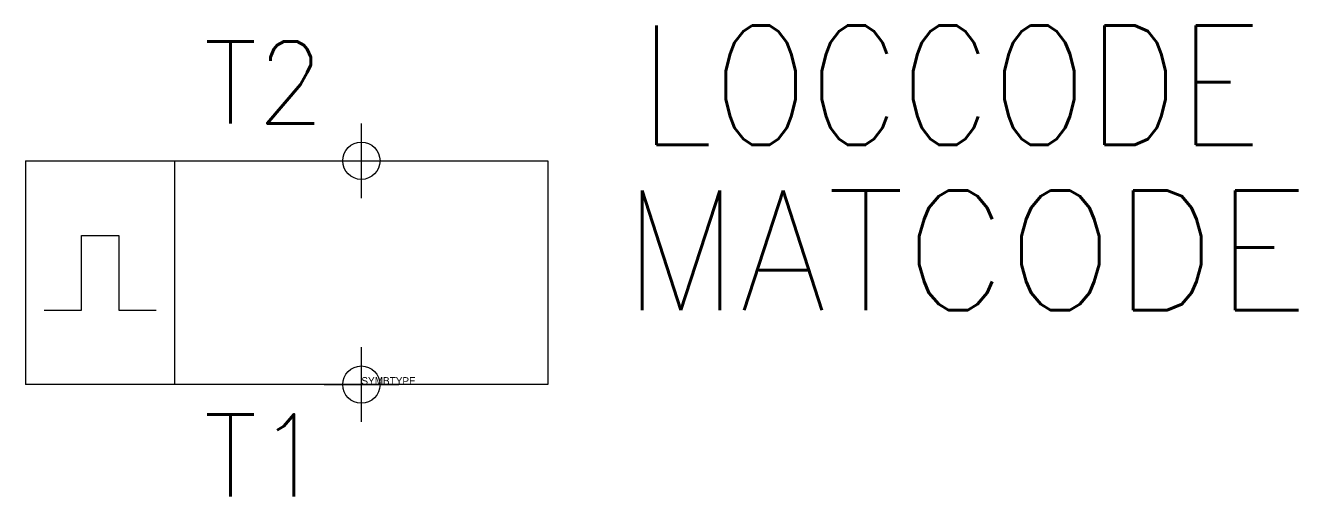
# Model space of a CAD drawing. Extents: x 116 to 150.1, y 177 to 189.6.
import ezdxf
from ezdxf.enums import TextEntityAlignment as Align

# ---------------------------------------------------------------- set-up
doc = ezdxf.new("R2010")
doc.units = 0
doc.header["$MEASUREMENT"] = 0
doc.header["$PDMODE"] = 34
doc.linetypes.add('DASHED', pattern=[19.05, 12.7, -6.35])
doc.layers.get('0').update_dxf_attribs({"linetype": 'CONTINUOUS'})
for name, color, linetype in [('1', 8, 'CONTINUOUS'), ('10', 8, 'DASHED'), ('11', 30, 'DASHED'), ('12', 30, 'DASHED'), ('3', 30, 'CONTINUOUS'), ('C', 7, 'CONTINUOUS')]:
    doc.layers.add(name, color=color, linetype=linetype)
doc.styles.add('DINY', font='SIMPLEX', dxfattribs={"width": 0.95})
doc.styles.add('ROMANS', font='ROMANS.shx')

msp = doc.modelspace()

# ---------------------------------------------------------------- linework, layer by layer
at = {"layer": '1'}
for p, q in [((120, 180), (120, 186)), ((117.5, 182), (117.5, 184)), ((117.5, 184), (118.5, 184)), ((118.5, 184), (118.5, 182)), ((116.5, 182), (117.5, 182)), ((118.5, 182), (119.5, 182))]:
    msp.add_line(p, q, dxfattribs=at)
at = {"layer": '3'}
for p, q in [((116, 186), (130, 186)), ((116, 186), (116, 180)), ((130, 186), (130, 180)), ((130, 180), (116, 180))]:
    msp.add_line(p, q, dxfattribs=at)
at = {"layer": 'C', "color": 1}
msp.add_point((125, 186), dxfattribs=at)
at = {"layer": 'C', "color": 2}
msp.add_point((125, 180), dxfattribs=at)

# ---------------------------------------------------------------- texts
at = {"flags": 1}
msp.add_attdef('SYMBTYPE', (125, 180), 'RL', height=0.2, dxfattribs=at)
at = {"layer": '10', "style": 'DINY', "width": 0.95}
for tag, p in [('T2', (124, 187)), ('T1', (124, 177))]:
    msp.add_attdef(tag, text='', height=2.2, dxfattribs=at).set_placement(p, align=Align.RIGHT)
at = {"layer": '11', "style": 'ROMANS', "width": 0.85}
msp.add_attdef('LOCCODE', (132.437, 186.427), '', height=3.2, dxfattribs=at)
at = {"layer": '12', "style": 'DINY', "width": 0.95}
msp.add_attdef('MATCODE', (132, 182), '', height=3.2, dxfattribs=at)

doc.saveas('drawing.dxf')
